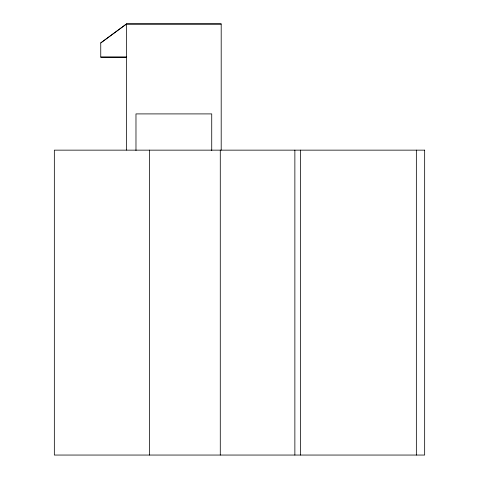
<?xml version="1.0" encoding="UTF-8"?>
<svg xmlns="http://www.w3.org/2000/svg" width="479" height="479" viewBox="0 0 479 479"><rect width="100%" height="100%" fill="white"/><g stroke="black" fill="none" stroke-linecap="round" stroke-linejoin="round"><path stroke-width="0.72" d="M221.196 150.071L221.196 23.95L126.51 23.95L100.752 42.912L100.752 57.139L126.51 57.139L100.752 57.115M100.752 42.936L126.51 23.998L221.196 23.998M416.347 150.149L416.347 455.05M300.549 150.149L300.549 455.05M294.866 150.149L294.866 455.05M220.28 150.149L220.28 455.05M211.73 150.532L211.73 113.906L135.976 113.906L135.976 150.532M149.598 150.149L149.598 455.05M126.51 23.95L126.51 150.071M424.663 150.149L54.337 150.149L54.337 455.05L424.663 455.05L424.663 150.149"/></g></svg>
